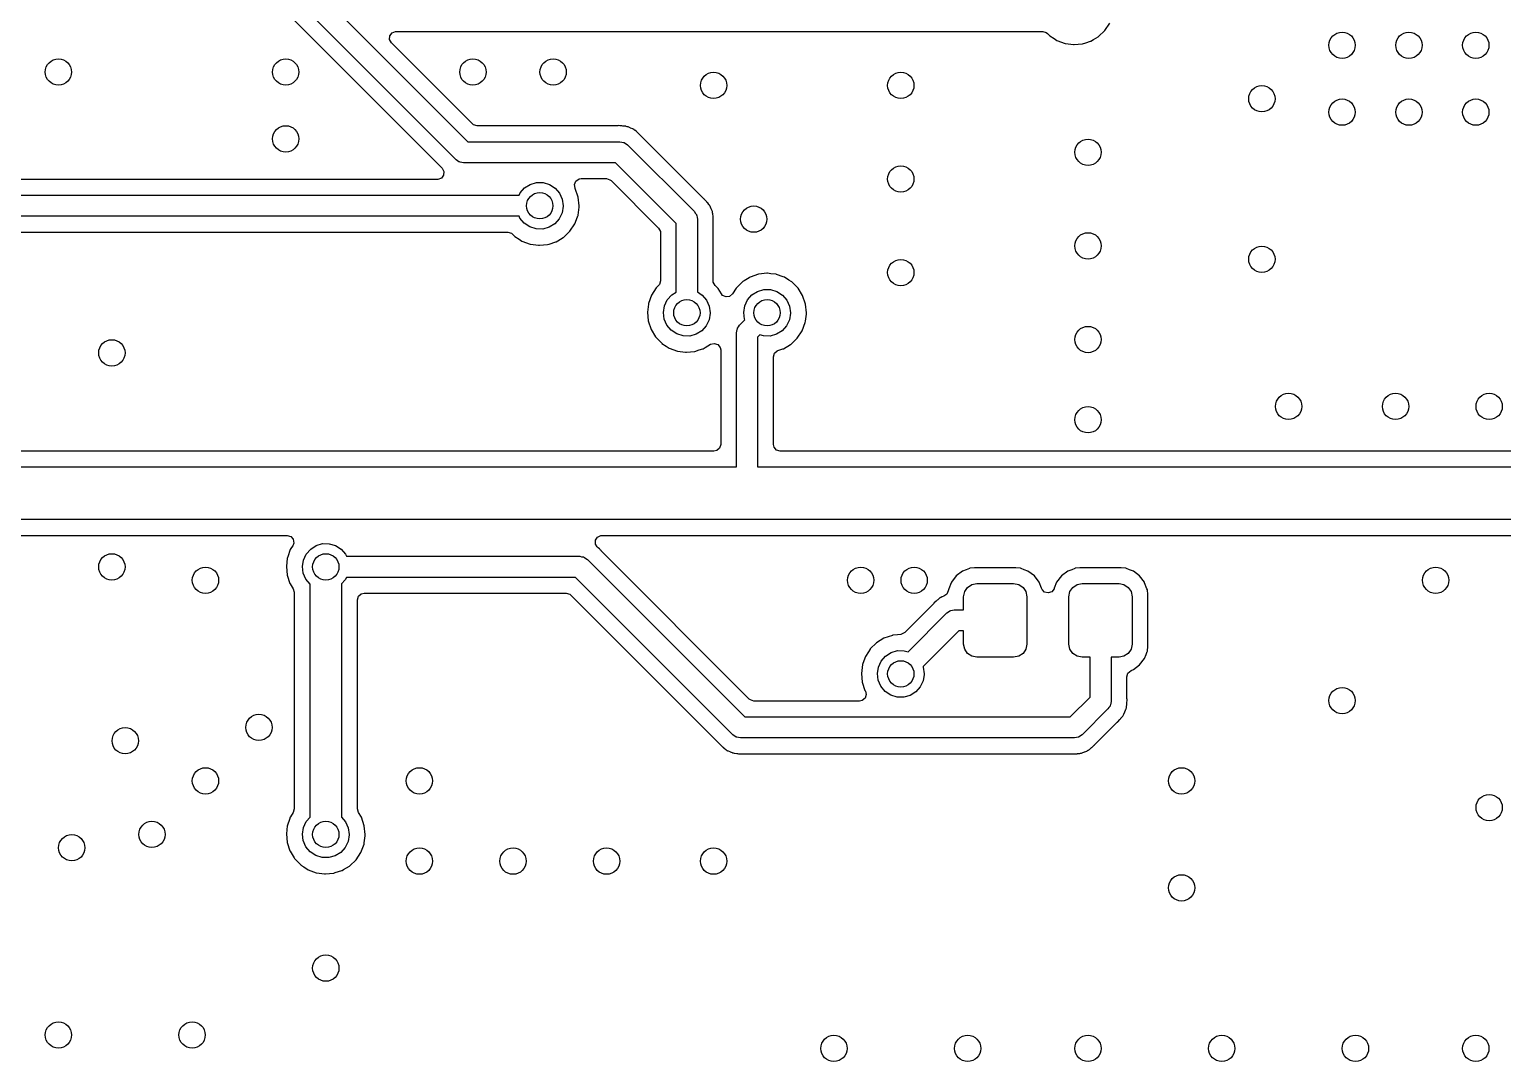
# Model space of a CAD drawing. Extents: x 0.02 to 3.18, y 0.02 to 2.78.
# Drawn here: x 1.018 to 2.12, y 1.07 to 1.842 of the extents above; entities that cross this region are included whole.
import ezdxf

# ---------------------------------------------------------------- set-up
doc = ezdxf.new("R2010")
doc.units = 0
doc.header["$MEASUREMENT"] = 0
doc.layers.add('BLACK', color=7, linetype='CONTINUOUS')

msp = doc.modelspace()

# ---------------------------------------------------------------- linework, layer by layer
at = {"layer": 'BLACK', "linetype": 'CONTINUOUS'}
for p, q in [((1.149, 1.9551), (1.3462, 1.7579)), ((1.3374, 1.7444), (1.1344, 1.9474)), ((1.1279, 1.9372), (1.3269, 1.7382)), ((1.2895, 1.8393), (1.2922, 1.8403)), ((1.2922, 1.8403), (1.2925, 1.8403)), ((1.2925, 1.8403), (1.7761, 1.8403)), ((1.7761, 1.8403), (1.7788, 1.8395)), ((1.8179, 1.8365), (1.8226, 1.841)), ((1.8226, 1.841), (1.8263, 1.8465)), ((1.2877, 1.8343), (1.2879, 1.8371)), ((1.289, 1.8318), (1.2877, 1.8343)), ((1.2879, 1.8371), (1.2895, 1.8393)), ((1.3497, 1.7712), (1.289, 1.8318)), ((1.7788, 1.8395), (1.7797, 1.8388)), ((1.7797, 1.8388), (1.7812, 1.8372)), ((1.7812, 1.8372), (1.7814, 1.8371)), ((1.7814, 1.8371), (1.7814, 1.8371)), ((1.7814, 1.8371), (1.7846, 1.835)), ((1.7846, 1.835), (1.7867, 1.8336)), ((1.7867, 1.8336), (1.7929, 1.8313)), ((1.7929, 1.8313), (1.7931, 1.8313)), ((1.7931, 1.8313), (1.7931, 1.8313)), ((1.7931, 1.8313), (1.7991, 1.8305)), ((1.7991, 1.8305), (1.7991, 1.8305)), ((1.7991, 1.8305), (1.7994, 1.8305)), ((1.7994, 1.8305), (1.7997, 1.8305)), ((1.7997, 1.8305), (1.8057, 1.831)), ((1.7997, 1.8305), (1.7997, 1.8305)), ((1.8057, 1.831), (1.8059, 1.8311)), ((1.8059, 1.8311), (1.8083, 1.8318)), ((1.8083, 1.8318), (1.8119, 1.833)), ((1.8119, 1.833), (1.8122, 1.8331)), ((1.8119, 1.833), (1.8119, 1.833)), ((1.8122, 1.8331), (1.8142, 1.8343)), ((1.8142, 1.8343), (1.8176, 1.8363)), ((1.8176, 1.8363), (1.8179, 1.8365)), ((1.8176, 1.8363), (1.8176, 1.8363)), ((1.3505, 1.7705), (1.3497, 1.7712)), ((1.3532, 1.7697), (1.3505, 1.7705)), ((1.4574, 1.7697), (1.3532, 1.7697)), ((1.458, 1.7698), (1.4574, 1.7697)), ((1.4583, 1.7698), (1.458, 1.7698)), ((1.458, 1.7698), (1.458, 1.7698)), ((1.4587, 1.7699), (1.4583, 1.7698)), ((1.46, 1.7698), (1.4587, 1.7699)), ((1.4606, 1.7697), (1.46, 1.7698)), ((1.4609, 1.7697), (1.4606, 1.7697)), ((1.4615, 1.7697), (1.4609, 1.7697)), ((1.4621, 1.7696), (1.4615, 1.7697)), ((1.4625, 1.7696), (1.4621, 1.7696)), ((1.4643, 1.7694), (1.4625, 1.7696)), ((1.4646, 1.7693), (1.4643, 1.7694)), ((1.4647, 1.7693), (1.4646, 1.7693)), ((1.4653, 1.7691), (1.4647, 1.7693)), ((1.4655, 1.7691), (1.4653, 1.7691)), ((1.4658, 1.769), (1.4655, 1.7691)), ((1.4661, 1.7689), (1.4658, 1.769)), ((1.4675, 1.7683), (1.4661, 1.7689)), ((1.4661, 1.7689), (1.4661, 1.7689)), ((1.4678, 1.7681), (1.4675, 1.7683)), ((1.4696, 1.7675), (1.4678, 1.7681)), ((1.4698, 1.7672), (1.4696, 1.7675)), ((1.47, 1.7672), (1.4698, 1.7672)), ((1.4705, 1.7669), (1.47, 1.7672)), ((1.4706, 1.7668), (1.4705, 1.7669)), ((1.4709, 1.7666), (1.4706, 1.7668)), ((1.4712, 1.7664), (1.4709, 1.7666)), ((1.4723, 1.7654), (1.4712, 1.7664)), ((1.4726, 1.7652), (1.4723, 1.7654)), ((1.4728, 1.765), (1.4726, 1.7652)), ((1.4729, 1.7649), (1.4728, 1.765)), ((1.4734, 1.7645), (1.4729, 1.7649)), ((1.4736, 1.7643), (1.4734, 1.7645)), ((1.4752, 1.7629), (1.4736, 1.7643)), ((1.4753, 1.7626), (1.4752, 1.7629)), ((1.4756, 1.7623), (1.4753, 1.7626)), ((1.3462, 1.7579), (1.46, 1.7579)), ((1.46, 1.7579), (1.4613, 1.7576)), ((1.4613, 1.7576), (1.4626, 1.7574)), ((1.4626, 1.7574), (1.463, 1.7572)), ((1.463, 1.7572), (1.4634, 1.7571)), ((1.4634, 1.7571), (1.4645, 1.7563)), ((1.4645, 1.7563), (1.4656, 1.7556)), ((1.4656, 1.7556), (1.5156, 1.7056)), ((1.4759, 1.762), (1.4756, 1.7624)), ((1.4756, 1.7624), (1.4756, 1.7623)), ((1.5221, 1.7158), (1.4759, 1.762)), ((1.3385, 1.7437), (1.3374, 1.7444)), ((1.3396, 1.7429), (1.3385, 1.7437)), ((1.34, 1.7428), (1.3396, 1.7429)), ((1.3404, 1.7426), (1.34, 1.7428)), ((1.3417, 1.7424), (1.3404, 1.7426)), ((1.343, 1.7421), (1.3417, 1.7424)), ((1.4567, 1.7421), (1.343, 1.7421)), ((1.5021, 1.6967), (1.4567, 1.7421)), ((1.3234, 1.7297), (0.8202, 1.7297)), ((1.3238, 1.7297), (1.3234, 1.7297)), ((1.3264, 1.7307), (1.3238, 1.7297)), ((1.3281, 1.7329), (1.3264, 1.7307)), ((1.3269, 1.7382), (1.3283, 1.7357)), ((1.3283, 1.7357), (1.3281, 1.7329)), ((1.4271, 1.7285), (1.4294, 1.7301)), ((1.4294, 1.7301), (1.4309, 1.7303)), ((1.4309, 1.7303), (1.4498, 1.7303)), ((1.4498, 1.7303), (1.4525, 1.7295)), ((1.3845, 1.7179), (1.3854, 1.7196)), ((1.3854, 1.7196), (1.3886, 1.7233)), ((1.3886, 1.7233), (1.3928, 1.726)), ((1.3928, 1.726), (1.3976, 1.7274)), ((1.3976, 1.7274), (1.4026, 1.7273)), ((1.4026, 1.7273), (1.4074, 1.7259)), ((1.4074, 1.7259), (1.4115, 1.7232)), ((1.4115, 1.7232), (1.4148, 1.7194)), ((1.4148, 1.7194), (1.4168, 1.7149)), ((1.426, 1.726), (1.4271, 1.7285)), ((1.4264, 1.7232), (1.426, 1.726)), ((1.4265, 1.723), (1.4264, 1.7232)), ((1.4266, 1.7228), (1.4265, 1.723)), ((1.4288, 1.7165), (1.4266, 1.7228)), ((1.4525, 1.7295), (1.4533, 1.7288)), ((1.4533, 1.7288), (1.4888, 1.6933)), ((0.8133, 1.7179), (1.3845, 1.7179)), ((1.4175, 1.7096), (1.4167, 1.7047)), ((1.4168, 1.7149), (1.4175, 1.71)), ((1.4175, 1.71), (1.4175, 1.7096)), ((1.4286, 1.7029), (1.4295, 1.709)), ((1.4295, 1.71), (1.4288, 1.7165)), ((1.4295, 1.7092), (1.4295, 1.71)), ((1.4295, 1.709), (1.4295, 1.7092)), ((1.4295, 1.709), (1.4295, 1.709)), ((1.5225, 1.7154), (1.5221, 1.7158)), ((1.5228, 1.7152), (1.5225, 1.7154)), ((1.5225, 1.7154), (1.5225, 1.7154)), ((1.5231, 1.715), (1.5228, 1.7152)), ((1.5233, 1.7147), (1.5231, 1.715)), ((1.5244, 1.7135), (1.5233, 1.7147)), ((1.5246, 1.7133), (1.5244, 1.7135)), ((1.525, 1.7128), (1.5246, 1.7133)), ((1.5251, 1.7127), (1.525, 1.7128)), ((1.5253, 1.7124), (1.5251, 1.7127)), ((1.5256, 1.7121), (1.5253, 1.7124)), ((1.5265, 1.711), (1.5256, 1.7121)), ((1.5268, 1.7107), (1.5265, 1.711)), ((1.5265, 1.711), (1.5265, 1.711)), ((1.5269, 1.7104), (1.5268, 1.7107)), ((1.527, 1.7103), (1.5269, 1.7104)), ((1.5273, 1.7098), (1.527, 1.7103)), ((1.5274, 1.7096), (1.5273, 1.7098)), ((1.5276, 1.7093), (1.5274, 1.7096)), ((1.5277, 1.709), (1.5276, 1.7093)), ((1.5282, 1.7076), (1.5277, 1.709)), ((1.5277, 1.709), (1.5277, 1.709)), ((1.5284, 1.7073), (1.5282, 1.7076)), ((1.3845, 1.7021), (0.81, 1.7021)), ((1.3851, 1.7007), (1.3845, 1.7021)), ((1.3883, 1.6969), (1.3851, 1.7007)), ((1.3925, 1.6942), (1.3883, 1.6969)), ((1.4112, 1.6965), (1.407, 1.6939)), ((1.4145, 1.7002), (1.4112, 1.6965)), ((1.4167, 1.7047), (1.4145, 1.7002)), ((1.4226, 1.691), (1.4263, 1.6965)), ((1.4263, 1.6965), (1.4283, 1.7018)), ((1.4283, 1.7018), (1.4285, 1.7024)), ((1.4285, 1.7024), (1.4286, 1.7026)), ((1.4285, 1.7024), (1.4285, 1.7024)), ((1.4286, 1.7026), (1.4286, 1.7029)), ((1.5021, 1.6455), (1.5021, 1.6967)), ((1.5156, 1.7056), (1.5163, 1.7044)), ((1.5163, 1.7044), (1.5171, 1.7034)), ((1.5171, 1.7034), (1.5172, 1.703)), ((1.5172, 1.703), (1.5174, 1.7026)), ((1.5174, 1.7026), (1.5176, 1.7013)), ((1.5176, 1.7013), (1.5179, 1.7)), ((1.5179, 1.7), (1.5179, 1.6456)), ((1.5291, 1.7056), (1.5284, 1.7073)), ((1.5292, 1.7052), (1.5291, 1.7056)), ((1.5292, 1.7051), (1.5292, 1.7052)), ((1.5293, 1.7045), (1.5292, 1.7051)), ((1.5294, 1.7044), (1.5293, 1.7045)), ((1.5295, 1.704), (1.5294, 1.7044)), ((1.5295, 1.7037), (1.5295, 1.704)), ((1.5296, 1.7022), (1.5295, 1.7037)), ((1.5295, 1.7037), (1.5295, 1.7037)), ((1.5296, 1.7018), (1.5296, 1.7022)), ((1.5297, 1.7016), (1.5296, 1.7018)), ((1.5297, 1.7014), (1.5297, 1.7016)), ((1.5297, 1.7008), (1.5297, 1.7014)), ((1.5297, 1.7005), (1.5297, 1.7008)), ((1.5298, 1.6984), (1.5297, 1.7005)), ((1.5297, 1.6977), (1.5298, 1.6981)), ((1.5297, 1.6972), (1.5298, 1.6977)), ((1.5298, 1.6977), (1.5297, 1.6977)), ((1.5297, 1.6539), (1.5297, 1.6972)), ((1.5298, 1.6981), (1.5298, 1.6984)), ((0.8126, 1.6903), (1.3761, 1.6903)), ((1.3761, 1.6903), (1.3788, 1.6895)), ((1.3788, 1.6895), (1.3797, 1.6888)), ((1.3797, 1.6888), (1.3812, 1.6872)), ((1.3812, 1.6872), (1.3814, 1.6871)), ((1.3814, 1.6871), (1.3814, 1.6871)), ((1.3814, 1.6871), (1.3846, 1.685)), ((1.3972, 1.6927), (1.3925, 1.6942)), ((1.4022, 1.6926), (1.3972, 1.6927)), ((1.407, 1.6939), (1.4022, 1.6926)), ((1.4134, 1.6838), (1.4176, 1.6863)), ((1.4176, 1.6863), (1.4179, 1.6865)), ((1.4176, 1.6863), (1.4176, 1.6863)), ((1.4179, 1.6865), (1.4226, 1.691)), ((1.4888, 1.6933), (1.4902, 1.6908)), ((1.4902, 1.6908), (1.4903, 1.6898)), ((1.4903, 1.6898), (1.4903, 1.6539)), ((1.3846, 1.685), (1.3867, 1.6836)), ((1.3867, 1.6836), (1.3928, 1.6813)), ((1.3928, 1.6813), (1.3931, 1.6813)), ((1.3931, 1.6813), (1.3931, 1.6813)), ((1.3931, 1.6813), (1.3991, 1.6805)), ((1.3991, 1.6805), (1.3991, 1.6805)), ((1.3991, 1.6805), (1.3994, 1.6805)), ((1.3994, 1.6805), (1.3997, 1.6805)), ((1.3997, 1.6805), (1.4057, 1.681)), ((1.3997, 1.6805), (1.3997, 1.6805)), ((1.4057, 1.681), (1.4059, 1.6811)), ((1.4059, 1.6811), (1.4071, 1.6814)), ((1.4071, 1.6814), (1.4119, 1.683)), ((1.4119, 1.683), (1.4122, 1.6831)), ((1.4119, 1.683), (1.4119, 1.683)), ((1.4122, 1.6831), (1.4134, 1.6838)), ((1.4903, 1.6539), (1.4895, 1.6512)), ((1.5298, 1.6528), (1.5297, 1.6539)), ((1.5312, 1.6504), (1.5298, 1.6528)), ((1.5518, 1.6533), (1.5471, 1.6487)), ((1.5528, 1.6539), (1.5518, 1.6533)), ((1.5565, 1.6562), (1.5528, 1.6539)), ((1.5574, 1.6567), (1.5565, 1.6562)), ((1.5637, 1.6588), (1.5574, 1.6567)), ((1.5639, 1.6589), (1.5637, 1.6588)), ((1.5699, 1.6595), (1.5639, 1.6589)), ((1.5639, 1.6589), (1.5639, 1.6589)), ((1.5702, 1.6595), (1.5699, 1.6595)), ((1.5699, 1.6595), (1.5699, 1.6595)), ((1.5729, 1.6592), (1.5702, 1.6595)), ((1.5765, 1.6588), (1.5729, 1.6592)), ((1.5767, 1.6588), (1.5765, 1.6588)), ((1.5765, 1.6588), (1.5765, 1.6588)), ((1.577, 1.6587), (1.5767, 1.6588)), ((1.582, 1.6569), (1.577, 1.6587)), ((1.577, 1.6587), (1.577, 1.6587)), ((1.583, 1.6565), (1.582, 1.6569)), ((1.5863, 1.6544), (1.583, 1.6565)), ((1.5881, 1.6533), (1.5863, 1.6544)), ((1.5885, 1.653), (1.5881, 1.6533)), ((1.5932, 1.6483), (1.5885, 1.653)), ((1.4835, 1.6431), (1.4813, 1.6369)), ((1.4871, 1.6487), (1.4835, 1.6431)), ((1.4888, 1.6503), (1.4871, 1.6487)), ((1.4895, 1.6512), (1.4888, 1.6503)), ((1.4954, 1.6396), (1.4987, 1.6433)), ((1.4987, 1.6433), (1.5021, 1.6455)), ((1.5179, 1.6456), (1.5215, 1.6432)), ((1.5215, 1.6432), (1.5248, 1.6394)), ((1.5332, 1.6483), (1.5312, 1.6504)), ((1.5333, 1.6481), (1.5332, 1.6483)), ((1.5358, 1.6441), (1.5333, 1.6481)), ((1.5367, 1.643), (1.5358, 1.6441)), ((1.5393, 1.6419), (1.5367, 1.643)), ((1.542, 1.6422), (1.5393, 1.6419)), ((1.5441, 1.6441), (1.542, 1.6422)), ((1.547, 1.6484), (1.5441, 1.6441)), ((1.5471, 1.6487), (1.547, 1.6484)), ((1.547, 1.6484), (1.547, 1.6484)), ((1.5554, 1.6396), (1.5587, 1.6433)), ((1.5587, 1.6433), (1.5629, 1.646)), ((1.5629, 1.646), (1.5676, 1.6474)), ((1.5676, 1.6474), (1.5726, 1.6473)), ((1.5726, 1.6473), (1.5774, 1.6459)), ((1.5774, 1.6459), (1.5815, 1.6432)), ((1.5815, 1.6432), (1.5848, 1.6394)), ((1.5966, 1.6428), (1.5932, 1.6483)), ((1.5988, 1.6365), (1.5966, 1.6428)), ((1.4812, 1.6364), (1.4805, 1.6304)), ((1.4805, 1.6304), (1.4811, 1.6239)), ((1.4813, 1.6367), (1.4812, 1.6364)), ((1.4813, 1.6369), (1.4813, 1.6367)), ((1.4813, 1.6367), (1.4813, 1.6367)), ((1.4925, 1.6302), (1.4932, 1.6351)), ((1.4932, 1.6351), (1.4954, 1.6396)), ((1.5248, 1.6394), (1.5268, 1.6349)), ((1.5268, 1.6349), (1.5275, 1.63)), ((1.5525, 1.6302), (1.5533, 1.6351)), ((1.5533, 1.6351), (1.5554, 1.6396)), ((1.5848, 1.6394), (1.5868, 1.6349)), ((1.5868, 1.6349), (1.5875, 1.63)), ((1.5995, 1.63), (1.5988, 1.6365)), ((1.4811, 1.6239), (1.4832, 1.6176)), ((1.4931, 1.6253), (1.4925, 1.6302)), ((1.4951, 1.6207), (1.4931, 1.6253)), ((1.4983, 1.6169), (1.4951, 1.6207)), ((1.5245, 1.6202), (1.5212, 1.6165)), ((1.5267, 1.6247), (1.5245, 1.6202)), ((1.5275, 1.6296), (1.5267, 1.6247)), ((1.5275, 1.63), (1.5275, 1.6296)), ((1.5479, 1.6184), (1.5487, 1.6195)), ((1.5487, 1.6195), (1.5494, 1.6206)), ((1.5494, 1.6206), (1.5534, 1.6246)), ((1.5531, 1.6253), (1.5525, 1.6302)), ((1.5534, 1.6246), (1.5531, 1.6253)), ((1.5845, 1.6202), (1.5812, 1.6165)), ((1.5867, 1.6247), (1.5845, 1.6202)), ((1.5875, 1.6296), (1.5867, 1.6247)), ((1.5875, 1.63), (1.5875, 1.6296)), ((1.5963, 1.6165), (1.5986, 1.6226)), ((1.5986, 1.6226), (1.5987, 1.6236)), ((1.5987, 1.6236), (1.5995, 1.629)), ((1.5995, 1.6292), (1.5995, 1.63)), ((1.5995, 1.629), (1.5995, 1.6292)), ((1.5995, 1.629), (1.5995, 1.629)), ((1.4832, 1.6176), (1.4866, 1.612)), ((1.4866, 1.612), (1.4912, 1.6072)), ((1.5025, 1.6142), (1.4983, 1.6169)), ((1.5072, 1.6127), (1.5025, 1.6142)), ((1.5122, 1.6126), (1.5072, 1.6127)), ((1.517, 1.6139), (1.5122, 1.6126)), ((1.5212, 1.6165), (1.517, 1.6139)), ((1.5471, 1.615), (1.5474, 1.6163)), ((1.5471, 1.5147), (1.5471, 1.615)), ((1.5474, 1.6163), (1.5476, 1.6176)), ((1.5476, 1.6176), (1.5478, 1.618)), ((1.5478, 1.618), (1.5479, 1.6184)), ((1.5646, 1.6135), (1.5629, 1.6117)), ((1.5629, 1.6117), (1.5629, 1.5147)), ((1.5672, 1.6127), (1.5646, 1.6135)), ((1.5722, 1.6126), (1.5672, 1.6127)), ((1.577, 1.6139), (1.5722, 1.6126)), ((1.5812, 1.6165), (1.577, 1.6139)), ((1.5879, 1.6065), (1.5926, 1.611)), ((1.5926, 1.611), (1.5963, 1.6165)), ((1.4912, 1.6072), (1.4914, 1.6071)), ((1.4914, 1.6071), (1.4914, 1.6071)), ((1.4914, 1.6071), (1.4946, 1.605)), ((1.4946, 1.605), (1.4967, 1.6036)), ((1.4967, 1.6036), (1.5029, 1.6013)), ((1.5029, 1.6013), (1.5031, 1.6013)), ((1.5031, 1.6013), (1.5031, 1.6013)), ((1.5031, 1.6013), (1.5091, 1.6005)), ((1.5091, 1.6005), (1.5091, 1.6005)), ((1.5091, 1.6005), (1.5094, 1.6005)), ((1.5094, 1.6005), (1.5097, 1.6005)), ((1.5097, 1.6005), (1.5157, 1.601)), ((1.5097, 1.6005), (1.5097, 1.6005)), ((1.5157, 1.601), (1.5159, 1.6011)), ((1.5159, 1.6011), (1.5193, 1.6022)), ((1.5193, 1.6022), (1.5219, 1.603)), ((1.5219, 1.603), (1.5222, 1.6031)), ((1.5219, 1.603), (1.5219, 1.603)), ((1.5222, 1.6031), (1.5238, 1.6041)), ((1.5238, 1.6041), (1.5278, 1.6064)), ((1.5278, 1.6064), (1.5305, 1.6071)), ((1.5305, 1.6071), (1.5332, 1.6063)), ((1.5332, 1.6063), (1.5349, 1.6041)), ((1.5349, 1.6041), (1.5353, 1.6022)), ((1.5353, 1.6022), (1.5353, 1.5315)), ((1.5747, 1.5971), (1.5755, 1.5997)), ((1.5755, 1.5997), (1.5776, 1.6016)), ((1.5776, 1.6016), (1.5781, 1.6018)), ((1.5781, 1.6018), (1.5819, 1.603)), ((1.5819, 1.603), (1.5822, 1.6031)), ((1.5822, 1.6031), (1.5875, 1.6063)), ((1.5875, 1.6063), (1.5876, 1.6063)), ((1.5876, 1.6063), (1.5879, 1.6065)), ((1.5876, 1.6063), (1.5876, 1.6063)), ((1.5747, 1.5315), (1.5747, 1.5971)), ((1.5353, 1.5315), (1.5345, 1.5288)), ((1.5752, 1.5294), (1.5747, 1.5315)), ((1.5303, 1.5265), (0.6254, 1.5265)), ((1.5324, 1.527), (1.5303, 1.5265)), ((1.5345, 1.5288), (1.5324, 1.527)), ((1.577, 1.5273), (1.5752, 1.5294)), ((1.5797, 1.5265), (1.577, 1.5273)), ((2.3065, 1.5265), (1.5797, 1.5265)), ((0.625, 1.5147), (1.5471, 1.5147)), ((1.5629, 1.5147), (2.31, 1.5147)), ((2.3018, 1.4753), (0.6332, 1.4753)), ((0.6401, 1.4635), (1.2111, 1.4635)), ((1.2111, 1.4635), (1.2138, 1.4627)), ((1.2153, 1.4558), (1.2137, 1.4534)), ((1.2138, 1.4627), (1.2156, 1.4606)), ((1.216, 1.4578), (1.2153, 1.4558)), ((1.2156, 1.4606), (1.216, 1.4578)), ((1.2287, 1.4533), (1.2329, 1.456)), ((1.2329, 1.456), (1.2376, 1.4574)), ((1.2376, 1.4574), (1.2426, 1.4573)), ((1.2426, 1.4573), (1.2473, 1.4559)), ((1.2473, 1.4559), (1.2515, 1.4532)), ((1.4416, 1.4599), (1.4431, 1.4623)), ((1.4416, 1.4571), (1.4416, 1.4599)), ((1.443, 1.455), (1.4416, 1.4571)), ((1.4429, 1.4549), (1.443, 1.455)), ((1.4434, 1.4545), (1.4429, 1.4549)), ((1.4431, 1.4623), (1.4456, 1.4634)), ((1.4436, 1.4543), (1.4434, 1.4545)), ((1.4446, 1.4534), (1.4436, 1.4543)), ((1.4456, 1.4634), (1.4464, 1.4635)), ((1.4464, 1.4635), (2.2949, 1.4635)), ((1.2112, 1.4464), (1.2105, 1.4404)), ((1.2113, 1.4467), (1.2112, 1.4464)), ((1.2115, 1.4475), (1.2113, 1.4469)), ((1.2113, 1.4469), (1.2113, 1.4467)), ((1.2113, 1.4467), (1.2113, 1.4467)), ((1.2134, 1.4529), (1.2115, 1.4475)), ((1.2135, 1.4531), (1.2134, 1.4529)), ((1.2134, 1.4529), (1.2134, 1.4529)), ((1.2137, 1.4534), (1.2135, 1.4531)), ((1.2137, 1.4534), (1.2137, 1.4534)), ((1.2225, 1.4402), (1.2232, 1.4451)), ((1.2232, 1.4451), (1.2254, 1.4496)), ((1.2254, 1.4496), (1.2287, 1.4533)), ((1.2515, 1.4532), (1.2548, 1.4494)), ((1.2548, 1.4494), (1.2555, 1.4479)), ((1.2555, 1.4479), (1.43, 1.4479)), ((1.43, 1.4479), (1.4313, 1.4476)), ((1.4313, 1.4476), (1.4326, 1.4474)), ((1.4326, 1.4474), (1.433, 1.4472)), ((1.433, 1.4472), (1.4334, 1.4471)), ((1.4334, 1.4471), (1.4345, 1.4463)), ((1.4345, 1.4463), (1.4356, 1.4456)), ((1.4356, 1.4456), (1.5533, 1.3279)), ((1.4452, 1.4529), (1.4446, 1.4534)), ((1.4453, 1.4526), (1.4452, 1.4529)), ((1.4456, 1.4523), (1.4453, 1.4526)), ((1.4459, 1.452), (1.4456, 1.4524)), ((1.4456, 1.4524), (1.4456, 1.4523)), ((1.5567, 1.3412), (1.4459, 1.452)), ((1.2105, 1.4404), (1.2111, 1.4339)), ((1.2111, 1.4339), (1.2132, 1.4276)), ((1.2231, 1.4353), (1.2225, 1.4402)), ((1.2251, 1.4307), (1.2231, 1.4353)), ((1.2555, 1.4321), (1.2545, 1.4302)), ((1.4267, 1.4321), (1.2555, 1.4321)), ((1.5444, 1.3144), (1.4267, 1.4321)), ((1.7114, 1.4332), (1.7078, 1.4285)), ((1.7161, 1.4368), (1.7114, 1.4332)), ((1.719, 1.4379), (1.7161, 1.4368)), ((1.7213, 1.4388), (1.719, 1.4379)), ((1.7216, 1.439), (1.7213, 1.4388)), ((1.7213, 1.4388), (1.7213, 1.4388)), ((1.7252, 1.4394), (1.7216, 1.439)), ((1.7561, 1.4394), (1.7252, 1.4394)), ((1.7596, 1.439), (1.7561, 1.4394)), ((1.7599, 1.4388), (1.7596, 1.439)), ((1.7622, 1.4379), (1.7599, 1.4388)), ((1.7599, 1.4388), (1.7599, 1.4388)), ((1.7651, 1.4368), (1.7622, 1.4379)), ((1.7699, 1.4332), (1.7651, 1.4368)), ((1.7735, 1.4285), (1.7699, 1.4332)), ((1.7901, 1.4332), (1.7865, 1.4285)), ((1.7949, 1.4368), (1.7901, 1.4332)), ((1.7978, 1.4379), (1.7949, 1.4368)), ((1.8001, 1.4388), (1.7978, 1.4379)), ((1.8004, 1.439), (1.8001, 1.4388)), ((1.8001, 1.4388), (1.8001, 1.4388)), ((1.8039, 1.4394), (1.8004, 1.439)), ((1.8348, 1.4394), (1.8039, 1.4394)), ((1.8384, 1.439), (1.8348, 1.4394)), ((1.8387, 1.4388), (1.8384, 1.439)), ((1.841, 1.4379), (1.8387, 1.4388)), ((1.8387, 1.4388), (1.8387, 1.4388)), ((1.8439, 1.4368), (1.841, 1.4379)), ((1.8486, 1.4332), (1.8439, 1.4368)), ((1.8522, 1.4285), (1.8486, 1.4332)), ((1.2132, 1.4276), (1.2133, 1.4274)), ((1.2133, 1.4274), (1.2133, 1.4274)), ((1.2133, 1.4274), (1.2156, 1.4236)), ((1.2156, 1.4236), (1.2164, 1.421)), ((1.2282, 1.4271), (1.2251, 1.4307)), ((1.2282, 1.2528), (1.2282, 1.4271)), ((1.2545, 1.4302), (1.2518, 1.4272)), ((1.2518, 1.4272), (1.2518, 1.2529)), ((1.7055, 1.4222), (1.7044, 1.4197)), ((1.7056, 1.4229), (1.7055, 1.4222)), ((1.7059, 1.4236), (1.7056, 1.4229)), ((1.7077, 1.4281), (1.7059, 1.4236)), ((1.7078, 1.4285), (1.7077, 1.4281)), ((1.717, 1.4177), (1.7178, 1.4215)), ((1.7178, 1.4215), (1.7199, 1.4247)), ((1.7199, 1.4247), (1.7231, 1.4268)), ((1.7231, 1.4268), (1.7268, 1.4276)), ((1.7268, 1.4276), (1.7544, 1.4276)), ((1.7544, 1.4276), (1.7582, 1.4268)), ((1.7582, 1.4268), (1.7614, 1.4247)), ((1.7614, 1.4247), (1.7635, 1.4215)), ((1.7635, 1.4215), (1.7643, 1.4177)), ((1.7752, 1.424), (1.7735, 1.4285)), ((1.7754, 1.4236), (1.7752, 1.424)), ((1.7756, 1.4231), (1.7754, 1.4236)), ((1.7775, 1.4211), (1.7756, 1.4231)), ((1.7803, 1.4205), (1.7775, 1.4211)), ((1.7829, 1.4214), (1.7803, 1.4205)), ((1.7846, 1.4236), (1.7829, 1.4214)), ((1.7848, 1.424), (1.7846, 1.4236)), ((1.7865, 1.4285), (1.7848, 1.424)), ((1.7957, 1.4177), (1.7965, 1.4215)), ((1.7965, 1.4215), (1.7986, 1.4247)), ((1.7986, 1.4247), (1.8018, 1.4268)), ((1.8018, 1.4268), (1.8056, 1.4276)), ((1.8056, 1.4276), (1.8332, 1.4276)), ((1.8332, 1.4276), (1.8369, 1.4268)), ((1.8369, 1.4268), (1.8401, 1.4247)), ((1.8401, 1.4247), (1.8422, 1.4215)), ((1.8422, 1.4215), (1.843, 1.4177)), ((1.8523, 1.4281), (1.8522, 1.4285)), ((1.8541, 1.4236), (1.8523, 1.4281)), ((1.8544, 1.4229), (1.8541, 1.4236)), ((1.8548, 1.4194), (1.8544, 1.4229)), ((1.2164, 1.421), (1.2164, 1.259)), ((1.2636, 1.4153), (1.2644, 1.418)), ((1.2636, 1.259), (1.2636, 1.4153)), ((1.2644, 1.418), (1.2665, 1.4199)), ((1.2665, 1.4199), (1.2686, 1.4203)), ((1.2686, 1.4203), (1.4198, 1.4203)), ((1.4198, 1.4203), (1.4225, 1.4195)), ((1.4225, 1.4195), (1.4233, 1.4188)), ((1.4233, 1.4188), (1.5341, 1.308)), ((1.6942, 1.4121), (1.6731, 1.3909)), ((1.6946, 1.4125), (1.6942, 1.4121)), ((1.6948, 1.4128), (1.6946, 1.4125)), ((1.6946, 1.4125), (1.6946, 1.4125)), ((1.695, 1.4131), (1.6948, 1.4128)), ((1.6965, 1.4143), (1.695, 1.4131)), ((1.6967, 1.4146), (1.6965, 1.4143)), ((1.6971, 1.415), (1.6967, 1.4146)), ((1.6976, 1.4153), (1.6971, 1.415)), ((1.6979, 1.4156), (1.6976, 1.4153)), ((1.699, 1.4165), (1.6979, 1.4156)), ((1.6993, 1.4168), (1.699, 1.4165)), ((1.699, 1.4165), (1.699, 1.4165)), ((1.6996, 1.4169), (1.6993, 1.4168)), ((1.6997, 1.417), (1.6996, 1.4169)), ((1.7002, 1.4173), (1.6997, 1.417)), ((1.7004, 1.4174), (1.7002, 1.4173)), ((1.7006, 1.4176), (1.7004, 1.4174)), ((1.701, 1.4177), (1.7006, 1.4176)), ((1.7023, 1.4182), (1.701, 1.4177)), ((1.701, 1.4177), (1.701, 1.4177)), ((1.7044, 1.4197), (1.7023, 1.4182)), ((1.717, 1.4079), (1.717, 1.4177)), ((1.7643, 1.4177), (1.7643, 1.3823)), ((1.7957, 1.3823), (1.7957, 1.4177)), ((1.843, 1.4177), (1.843, 1.3823)), ((1.8548, 1.3806), (1.8548, 1.4194)), ((1.6754, 1.3765), (1.7044, 1.4056)), ((1.7044, 1.4056), (1.7056, 1.4063)), ((1.7056, 1.4063), (1.7066, 1.4071)), ((1.7066, 1.4071), (1.707, 1.4072)), ((1.707, 1.4072), (1.7074, 1.4074)), ((1.7074, 1.4074), (1.7087, 1.4076)), ((1.7087, 1.4076), (1.71, 1.4079)), ((1.71, 1.4079), (1.717, 1.4079)), ((1.6637, 1.3888), (1.6574, 1.3867)), ((1.6639, 1.3889), (1.6637, 1.3888)), ((1.6675, 1.3893), (1.6639, 1.3889)), ((1.6639, 1.3889), (1.6639, 1.3889)), ((1.6701, 1.3895), (1.6675, 1.3893)), ((1.6706, 1.3896), (1.6701, 1.3895)), ((1.6731, 1.3909), (1.6706, 1.3896)), ((1.7133, 1.3921), (1.6866, 1.3654)), ((1.717, 1.3921), (1.7133, 1.3921)), ((1.717, 1.3823), (1.717, 1.3921)), ((1.647, 1.3784), (1.6458, 1.3766)), ((1.6471, 1.3787), (1.647, 1.3784)), ((1.647, 1.3784), (1.647, 1.3784)), ((1.6518, 1.3833), (1.6471, 1.3787)), ((1.6574, 1.3867), (1.6518, 1.3833)), ((1.6628, 1.376), (1.6676, 1.3774)), ((1.6676, 1.3774), (1.6726, 1.3773)), ((1.6726, 1.3773), (1.6754, 1.3765)), ((1.7178, 1.3785), (1.717, 1.3823)), ((1.7199, 1.3753), (1.7178, 1.3785)), ((1.7635, 1.3785), (1.7614, 1.3753)), ((1.7643, 1.3823), (1.7635, 1.3785)), ((1.7965, 1.3785), (1.7957, 1.3823)), ((1.7986, 1.3753), (1.7965, 1.3785)), ((1.8422, 1.3785), (1.8401, 1.3753)), ((1.843, 1.3823), (1.8422, 1.3785)), ((1.8543, 1.3768), (1.8544, 1.3771)), ((1.8544, 1.3771), (1.8548, 1.3806)), ((1.6413, 1.367), (1.6405, 1.3604)), ((1.6416, 1.3678), (1.6413, 1.367)), ((1.6435, 1.3729), (1.6416, 1.3678)), ((1.6458, 1.3766), (1.6435, 1.3731)), ((1.6435, 1.3731), (1.6435, 1.3729)), ((1.6435, 1.3729), (1.6435, 1.3729)), ((1.6533, 1.3651), (1.6554, 1.3696)), ((1.6554, 1.3696), (1.6586, 1.3733)), ((1.6586, 1.3733), (1.6628, 1.376)), ((1.7231, 1.3732), (1.7199, 1.3753)), ((1.7268, 1.3724), (1.7231, 1.3732)), ((1.7544, 1.3724), (1.7268, 1.3724)), ((1.7582, 1.3732), (1.7544, 1.3724)), ((1.7614, 1.3753), (1.7582, 1.3732)), ((1.8018, 1.3732), (1.7986, 1.3753)), ((1.8056, 1.3724), (1.8018, 1.3732)), ((1.8115, 1.3724), (1.8056, 1.3724)), ((1.8115, 1.3426), (1.8115, 1.3724)), ((1.8332, 1.3724), (1.8272, 1.3724)), ((1.8272, 1.3724), (1.8272, 1.3394)), ((1.8369, 1.3732), (1.8332, 1.3724)), ((1.8401, 1.3753), (1.8369, 1.3732)), ((1.8439, 1.3632), (1.8486, 1.3668)), ((1.8486, 1.3668), (1.8522, 1.3715)), ((1.8522, 1.3715), (1.8534, 1.3745)), ((1.8534, 1.3745), (1.8543, 1.3768)), ((1.8543, 1.3768), (1.8543, 1.3768)), ((1.6405, 1.3604), (1.6411, 1.3539)), ((1.6525, 1.3602), (1.6533, 1.3651)), ((1.6531, 1.3553), (1.6525, 1.3602)), ((1.6551, 1.3507), (1.6531, 1.3553)), ((1.6866, 1.3654), (1.6868, 1.3649)), ((1.6875, 1.3596), (1.6867, 1.3547)), ((1.6868, 1.3649), (1.6875, 1.36)), ((1.6875, 1.36), (1.6875, 1.3596)), ((1.8391, 1.3579), (1.8399, 1.3606)), ((1.8391, 1.342), (1.8391, 1.3579)), ((1.8399, 1.3606), (1.8422, 1.3626)), ((1.8422, 1.3626), (1.8423, 1.3626)), ((1.8423, 1.3626), (1.8439, 1.3632)), ((1.6411, 1.3539), (1.6432, 1.3476)), ((1.6432, 1.3476), (1.6433, 1.3474)), ((1.6433, 1.3474), (1.6433, 1.3474)), ((1.6433, 1.3474), (1.6434, 1.3472)), ((1.6441, 1.3445), (1.6433, 1.3419)), ((1.6434, 1.3472), (1.6434, 1.3471)), ((1.6434, 1.3471), (1.6435, 1.3471)), ((1.6435, 1.3471), (1.6435, 1.3471)), ((1.6435, 1.3471), (1.6441, 1.3445)), ((1.6583, 1.3469), (1.6551, 1.3507)), ((1.6625, 1.3442), (1.6583, 1.3469)), ((1.6672, 1.3427), (1.6625, 1.3442)), ((1.6812, 1.3465), (1.677, 1.3439)), ((1.6845, 1.3502), (1.6812, 1.3465)), ((1.6867, 1.3547), (1.6845, 1.3502)), ((1.5575, 1.3405), (1.5567, 1.3412)), ((1.5602, 1.3397), (1.5575, 1.3405)), ((1.6392, 1.3397), (1.5602, 1.3397)), ((1.6411, 1.3401), (1.6392, 1.3397)), ((1.6433, 1.3419), (1.6411, 1.3401)), ((1.6722, 1.3426), (1.6672, 1.3427)), ((1.677, 1.3439), (1.6722, 1.3426)), ((1.7967, 1.3279), (1.8115, 1.3426)), ((1.8249, 1.3338), (1.8056, 1.3144)), ((1.8256, 1.3349), (1.8249, 1.3338)), ((1.8265, 1.3359), (1.8256, 1.3349)), ((1.8266, 1.3364), (1.8265, 1.3359)), ((1.8268, 1.3368), (1.8266, 1.3364)), ((1.827, 1.3381), (1.8268, 1.3368)), ((1.8272, 1.3394), (1.827, 1.3381)), ((1.8378, 1.3322), (1.8384, 1.3336)), ((1.8384, 1.3336), (1.8385, 1.3339)), ((1.8385, 1.334), (1.8387, 1.3346)), ((1.8385, 1.3339), (1.8385, 1.334)), ((1.8387, 1.3348), (1.8388, 1.3351)), ((1.8387, 1.3346), (1.8387, 1.3348)), ((1.8388, 1.3355), (1.839, 1.3369)), ((1.8388, 1.3351), (1.8388, 1.3355)), ((1.8388, 1.3355), (1.8388, 1.3355)), ((1.839, 1.3373), (1.8391, 1.3378)), ((1.839, 1.3369), (1.839, 1.3373)), ((1.8391, 1.3414), (1.8391, 1.342)), ((1.8392, 1.3411), (1.8391, 1.3414)), ((1.8391, 1.3414), (1.8391, 1.3414)), ((1.8391, 1.3388), (1.8392, 1.3399)), ((1.8391, 1.3384), (1.8391, 1.3388)), ((1.8391, 1.3378), (1.8391, 1.3384)), ((1.8392, 1.3407), (1.8392, 1.3411)), ((1.8392, 1.3399), (1.8392, 1.3407)), ((1.5533, 1.3279), (1.7967, 1.3279)), ((1.8158, 1.3079), (1.8314, 1.3235)), ((1.8314, 1.3235), (1.8317, 1.3238)), ((1.8317, 1.3238), (1.832, 1.324)), ((1.8317, 1.3238), (1.8317, 1.3238)), ((1.832, 1.324), (1.8323, 1.3242)), ((1.8323, 1.3242), (1.8337, 1.3258)), ((1.8337, 1.3258), (1.8339, 1.326)), ((1.8339, 1.326), (1.8343, 1.3264)), ((1.8343, 1.3264), (1.8345, 1.3267)), ((1.8345, 1.3268), (1.8348, 1.3271)), ((1.8345, 1.3267), (1.8345, 1.3268)), ((1.8348, 1.3271), (1.8358, 1.3282)), ((1.8358, 1.3282), (1.836, 1.3284)), ((1.836, 1.3284), (1.8362, 1.3288)), ((1.8362, 1.3289), (1.8365, 1.3294)), ((1.8362, 1.3288), (1.8362, 1.3289)), ((1.8365, 1.3294), (1.8366, 1.3295)), ((1.8366, 1.3295), (1.8368, 1.3298)), ((1.8368, 1.3298), (1.8375, 1.3315)), ((1.8375, 1.3315), (1.8376, 1.3319)), ((1.8376, 1.3319), (1.8378, 1.3322)), ((1.5455, 1.3137), (1.5444, 1.3144)), ((1.5466, 1.3129), (1.5455, 1.3137)), ((1.547, 1.3128), (1.5466, 1.3129)), ((1.5474, 1.3126), (1.547, 1.3128)), ((1.5487, 1.3124), (1.5474, 1.3126)), ((1.55, 1.3121), (1.5487, 1.3124)), ((1.8, 1.3121), (1.55, 1.3121)), ((1.8013, 1.3124), (1.8, 1.3121)), ((1.8026, 1.3126), (1.8013, 1.3124)), ((1.803, 1.3128), (1.8026, 1.3126)), ((1.8034, 1.3129), (1.803, 1.3128)), ((1.8044, 1.3137), (1.8034, 1.3129)), ((1.8056, 1.3144), (1.8044, 1.3137)), ((1.5341, 1.308), (1.5344, 1.3076)), ((1.5344, 1.3076), (1.5344, 1.3077)), ((1.5344, 1.3077), (1.5347, 1.3074)), ((1.5347, 1.3074), (1.5348, 1.3071)), ((1.5348, 1.3071), (1.5351, 1.3069)), ((1.5351, 1.3069), (1.5351, 1.3069)), ((1.5351, 1.3069), (1.5364, 1.3057)), ((1.5364, 1.3057), (1.5366, 1.3055)), ((1.5366, 1.3055), (1.5371, 1.3051)), ((1.5371, 1.3051), (1.5372, 1.305)), ((1.5372, 1.305), (1.5372, 1.305)), ((1.5372, 1.305), (1.5374, 1.3048)), ((1.5374, 1.3048), (1.5377, 1.3046)), ((1.5377, 1.3046), (1.5379, 1.3044)), ((1.5379, 1.3044), (1.5391, 1.3034)), ((1.5391, 1.3034), (1.5394, 1.3032)), ((1.5394, 1.3032), (1.5395, 1.3031)), ((1.5395, 1.3031), (1.54, 1.3028)), ((1.54, 1.3028), (1.5402, 1.3028)), ((1.5402, 1.3028), (1.5404, 1.3025)), ((1.5404, 1.3025), (1.5408, 1.3024)), ((1.5408, 1.3024), (1.5408, 1.3024)), ((1.5408, 1.3024), (1.5421, 1.3019)), ((1.5421, 1.3019), (1.5425, 1.3017)), ((1.5425, 1.3017), (1.5439, 1.3011)), ((1.5439, 1.3011), (1.5439, 1.3011)), ((1.5439, 1.3011), (1.5442, 1.301)), ((1.5442, 1.301), (1.5445, 1.3009)), ((1.5445, 1.3009), (1.5447, 1.3009)), ((1.5447, 1.3009), (1.5453, 1.3007)), ((1.5453, 1.3007), (1.5454, 1.3007)), ((1.5454, 1.3007), (1.5457, 1.3006)), ((1.5457, 1.3006), (1.5475, 1.3004)), ((1.5475, 1.3004), (1.5479, 1.3004)), ((1.5479, 1.3004), (1.5485, 1.3003)), ((1.5485, 1.3003), (1.5491, 1.3003)), ((1.5491, 1.3003), (1.5494, 1.3003)), ((1.5494, 1.3003), (1.5514, 1.3001)), ((1.5514, 1.3001), (1.5517, 1.3002)), ((1.5517, 1.3002), (1.552, 1.3002)), ((1.552, 1.3002), (1.5526, 1.3003)), ((1.552, 1.3002), (1.552, 1.3002)), ((1.5526, 1.3003), (1.7972, 1.3003)), ((1.7972, 1.3003), (1.7977, 1.3002)), ((1.7977, 1.3002), (1.7977, 1.3003)), ((1.7977, 1.3003), (1.7981, 1.3002)), ((1.7981, 1.3002), (1.7984, 1.3002)), ((1.7984, 1.3002), (1.8001, 1.3003)), ((1.8001, 1.3003), (1.8005, 1.3003)), ((1.8005, 1.3003), (1.8008, 1.3003)), ((1.8008, 1.3003), (1.8014, 1.3003)), ((1.8014, 1.3003), (1.8018, 1.3003)), ((1.8018, 1.3003), (1.8022, 1.3004)), ((1.8022, 1.3004), (1.8033, 1.3005)), ((1.8033, 1.3005), (1.804, 1.3005)), ((1.804, 1.3005), (1.8044, 1.3006)), ((1.8044, 1.3006), (1.8045, 1.3007)), ((1.8045, 1.3007), (1.8051, 1.3008)), ((1.8051, 1.3008), (1.8052, 1.3008)), ((1.8052, 1.3008), (1.8056, 1.3009)), ((1.8056, 1.3009), (1.8073, 1.3016)), ((1.8073, 1.3016), (1.8076, 1.3018)), ((1.8076, 1.3018), (1.809, 1.3023)), ((1.809, 1.3023), (1.8094, 1.3024)), ((1.809, 1.3023), (1.809, 1.3023)), ((1.8094, 1.3024), (1.8096, 1.3026)), ((1.8096, 1.3026), (1.8098, 1.3027)), ((1.8098, 1.3027), (1.8103, 1.303)), ((1.8103, 1.303), (1.8104, 1.3031)), ((1.8104, 1.3031), (1.8107, 1.3032)), ((1.8107, 1.3032), (1.811, 1.3035)), ((1.811, 1.3035), (1.8121, 1.3044)), ((1.811, 1.3035), (1.811, 1.3035)), ((1.8121, 1.3044), (1.8124, 1.3047)), ((1.8124, 1.3047), (1.8127, 1.3049)), ((1.8127, 1.3049), (1.8129, 1.305)), ((1.8129, 1.305), (1.8133, 1.3054)), ((1.8133, 1.3054), (1.8135, 1.3056)), ((1.8135, 1.3056), (1.8147, 1.3067)), ((1.8147, 1.3067), (1.815, 1.3069)), ((1.815, 1.3069), (1.8152, 1.3072)), ((1.8152, 1.3072), (1.8154, 1.3075)), ((1.8154, 1.3075), (1.8158, 1.3079)), ((1.8154, 1.3075), (1.8154, 1.3075)), ((1.2156, 1.2563), (1.2135, 1.2531)), ((1.2164, 1.259), (1.2156, 1.2563)), ((1.2644, 1.2564), (1.2636, 1.259)), ((1.2666, 1.2528), (1.2644, 1.2564)), ((1.2112, 1.2465), (1.2105, 1.2404)), ((1.2113, 1.2467), (1.2112, 1.2465)), ((1.2128, 1.2512), (1.2113, 1.247)), ((1.2113, 1.247), (1.2113, 1.2467)), ((1.2113, 1.2467), (1.2113, 1.2467)), ((1.2134, 1.2529), (1.2128, 1.2512)), ((1.2135, 1.2531), (1.2134, 1.2529)), ((1.2134, 1.2529), (1.2134, 1.2529)), ((1.2225, 1.2402), (1.2232, 1.2451)), ((1.2232, 1.2451), (1.2254, 1.2496)), ((1.2254, 1.2496), (1.2282, 1.2528)), ((1.2518, 1.2529), (1.2548, 1.2494)), ((1.2548, 1.2494), (1.2568, 1.2449)), ((1.2568, 1.2449), (1.2575, 1.24)), ((1.2688, 1.2465), (1.2666, 1.2528)), ((1.2695, 1.24), (1.2688, 1.2465)), ((1.2105, 1.2404), (1.2111, 1.2339)), ((1.2111, 1.2339), (1.2132, 1.2276)), ((1.2231, 1.2353), (1.2225, 1.2402)), ((1.2251, 1.2307), (1.2231, 1.2353)), ((1.2567, 1.2347), (1.2545, 1.2302)), ((1.2575, 1.2396), (1.2567, 1.2347)), ((1.2575, 1.24), (1.2575, 1.2396)), ((1.2687, 1.2336), (1.2695, 1.239)), ((1.2695, 1.2392), (1.2695, 1.24)), ((1.2695, 1.239), (1.2695, 1.2392)), ((1.2695, 1.239), (1.2695, 1.239)), ((1.2132, 1.2276), (1.2133, 1.2274)), ((1.2133, 1.2274), (1.2164, 1.2224)), ((1.2283, 1.2269), (1.2251, 1.2307)), ((1.2325, 1.2242), (1.2283, 1.2269)), ((1.2372, 1.2227), (1.2325, 1.2242)), ((1.247, 1.2239), (1.2422, 1.2226)), ((1.2512, 1.2265), (1.247, 1.2239)), ((1.2545, 1.2302), (1.2512, 1.2265)), ((1.2626, 1.221), (1.2663, 1.2265)), ((1.2663, 1.2265), (1.2686, 1.2327)), ((1.2686, 1.2327), (1.2687, 1.2336)), ((1.2164, 1.2224), (1.2166, 1.222)), ((1.2166, 1.222), (1.2212, 1.2172)), ((1.2212, 1.2172), (1.2214, 1.2171)), ((1.2214, 1.2171), (1.2214, 1.2171)), ((1.2214, 1.2171), (1.2236, 1.2157)), ((1.2236, 1.2157), (1.2267, 1.2136)), ((1.2267, 1.2136), (1.2329, 1.2113)), ((1.2422, 1.2226), (1.2372, 1.2227)), ((1.2471, 1.2114), (1.2519, 1.213)), ((1.2519, 1.213), (1.2522, 1.2131)), ((1.2519, 1.213), (1.2519, 1.213)), ((1.2522, 1.2131), (1.2533, 1.2138)), ((1.2533, 1.2138), (1.2576, 1.2163)), ((1.2576, 1.2163), (1.2579, 1.2165)), ((1.2576, 1.2163), (1.2576, 1.2163)), ((1.2579, 1.2165), (1.2626, 1.221)), ((1.2329, 1.2113), (1.2331, 1.2113)), ((1.2331, 1.2113), (1.2331, 1.2113)), ((1.2331, 1.2113), (1.2391, 1.2105)), ((1.2391, 1.2105), (1.2391, 1.2105)), ((1.2391, 1.2105), (1.2394, 1.2105)), ((1.2394, 1.2105), (1.2397, 1.2105)), ((1.2397, 1.2105), (1.2457, 1.211)), ((1.2397, 1.2105), (1.2397, 1.2105)), ((1.2457, 1.211), (1.2459, 1.2111)), ((1.2459, 1.2111), (1.2471, 1.2114))]:
    msp.add_line(p, q, dxfattribs=at)
at = {"layer": 'BLACK'}
for centre in [(2, 1.83), (2.05, 1.83), (2.1, 1.83), (1.04, 1.81), (1.21, 1.81), (1.35, 1.81), (1.41, 1.81), (1.53, 1.8), (1.67, 1.8), (1.94, 1.79), (2, 1.78), (2.05, 1.78), (2.1, 1.78), (1.21, 1.76), (1.81, 1.75), (1.67, 1.73), (1.4, 1.71), (1.56, 1.7), (1.81, 1.68), (1.94, 1.67), (1.67, 1.66), (1.51, 1.63), (1.57, 1.63), (1.81, 1.61), (1.08, 1.6), (1.96, 1.56), (2.04, 1.56), (2.11, 1.56), (1.81, 1.55), (1.08, 1.44), (1.24, 1.44), (1.15, 1.43), (1.64, 1.43), (1.68, 1.43), (2.07, 1.43), (1.67, 1.36), (2, 1.34), (1.19, 1.32), (1.09, 1.31), (1.15, 1.28), (1.31, 1.28), (1.88, 1.28), (2.11, 1.26), (1.11, 1.24), (1.24, 1.24), (1.05, 1.23), (1.31, 1.22), (1.38, 1.22), (1.45, 1.22), (1.53, 1.22), (1.88, 1.2), (1.24, 1.14), (1.04, 1.09), (1.14, 1.09), (1.62, 1.08), (1.72, 1.08), (1.81, 1.08), (1.91, 1.08), (2.01, 1.08), (2.1, 1.08)]:
    msp.add_circle(centre, 0.00984, dxfattribs=at)

doc.saveas('drawing.dxf')
